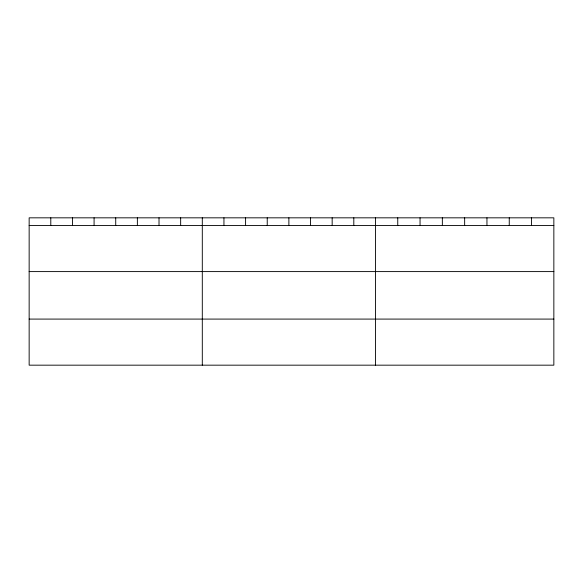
<?xml version="1.0" encoding="UTF-8"?>
<svg xmlns="http://www.w3.org/2000/svg" width="583" height="583" viewBox="0 0 583 583"><rect width="100%" height="100%" fill="white"/><g stroke="black" fill="none" stroke-linecap="round" stroke-linejoin="round"><path stroke-width="0.87" d="M553.85 271.598L553.85 217.831L29.15 217.831L29.15 365.169L553.85 365.169L553.85 271.598L29.15 271.598M29.15 225.504L553.85 225.504M29.15 319.083L553.85 319.083M531.55 217.831L531.55 225.504M509.25 217.831L509.25 225.504M486.951 217.831L486.951 225.504M464.651 217.831L464.651 225.504M442.351 217.831L442.351 225.504M420.051 217.831L420.051 225.504M397.752 217.831L397.752 225.504M375.452 217.831L375.452 365.169M353.808 217.831L353.808 225.504M332.164 217.831L332.164 225.504M310.52 217.831L310.52 225.504M288.876 217.831L288.876 225.504M267.233 217.831L267.233 225.504M245.589 217.831L245.589 225.504M223.945 217.831L223.945 225.504M202.301 217.831L202.301 365.169M180.657 217.831L180.657 225.504M159.013 217.831L159.013 225.504M137.369 217.831L137.369 225.504M115.726 217.831L115.726 225.504M94.082 217.831L94.082 225.504M72.438 217.831L72.438 225.504M50.794 217.831L50.794 225.504"/></g></svg>
